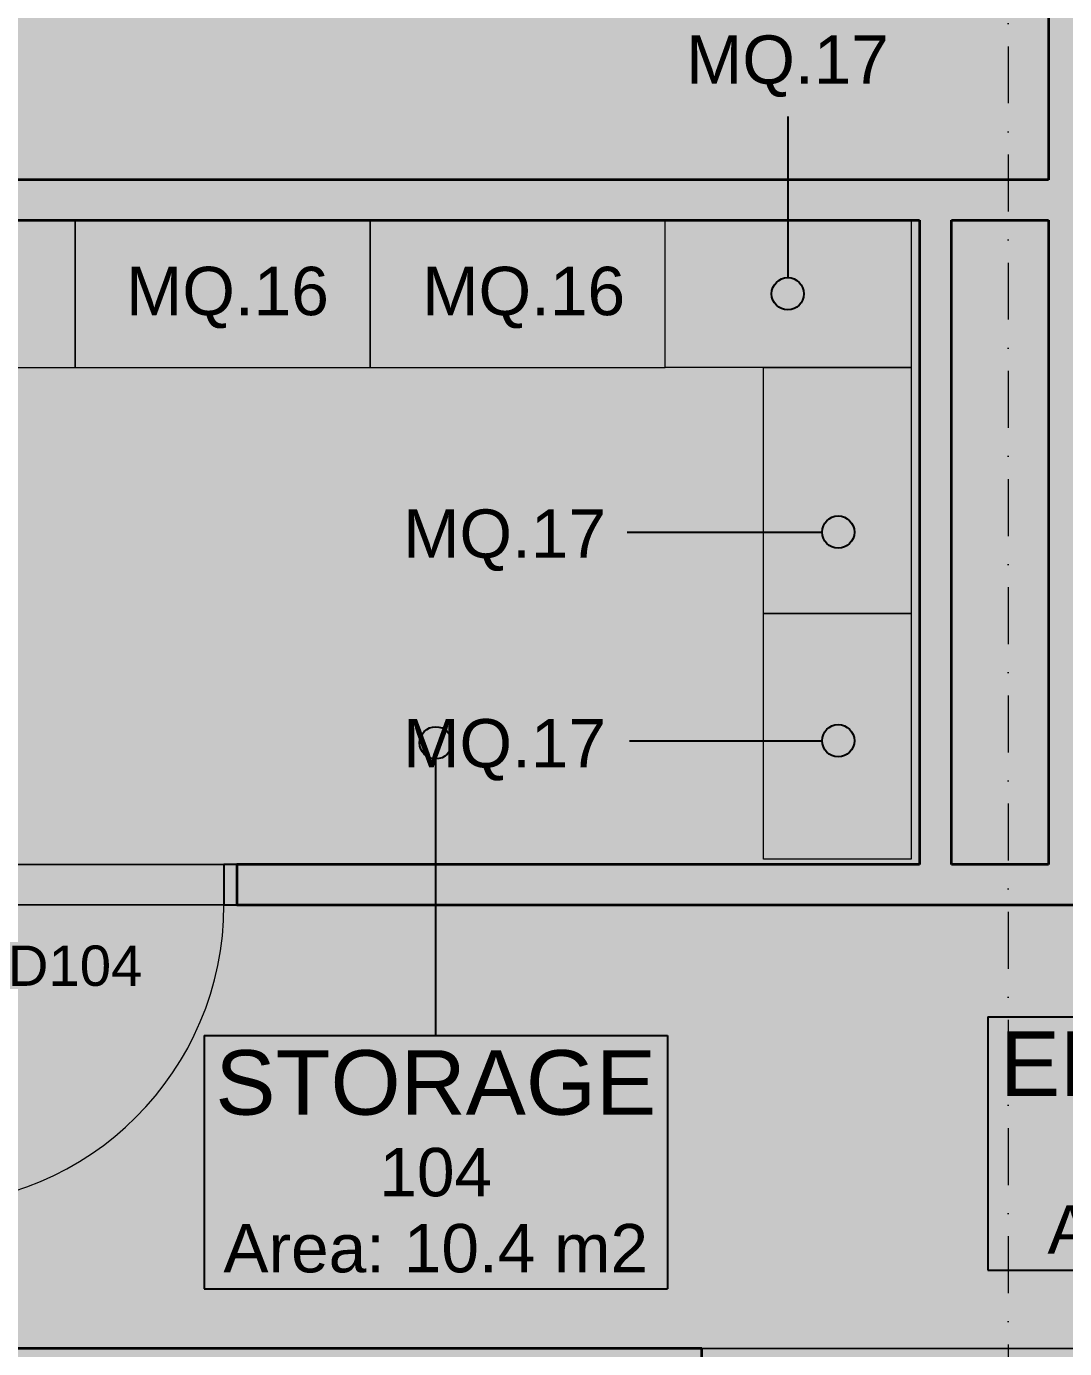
# Model space of a CAD drawing. Header units: millimetres. Extents: x -14278 to 103595, y -22378 to 34603.
# Drawn here: x 13157 to 16375, y 6700 to 10798 of the extents above; entities that cross this region are included whole.
import ezdxf
from ezdxf.enums import TextEntityAlignment as Align

# ---------------------------------------------------------------- set-up
doc = ezdxf.new("R2010")
doc.units = ezdxf.units.MM
doc.header["$MEASUREMENT"] = 0
doc.linetypes.add('Dot & Dashed', pattern=[335.138881, 176.388884, -88.194442, 0, -70.555556])
for name, color, linetype in [('A-Zz_20_10_90-T_TextFFEInternal', 7, 'Continuous'), ('NewA-Ee_25_10-M_WallsInternal', 7, 'Continuous'), ('NewA-Ee_30_40-M_Floors', 7, 'Continuous'), ('NewA-Ee_30_60-M_Pavements', 7, 'Continuous'), ('NewA-Ee_40_20-M_GeneralFFAndEInternalFixed', 7, 'Continuous'), ('NewA-SL-M_SpacesInternal', 7, 'Continuous'), ('NewA-Ss_30_25-M_CeilingAndSoffitSystems', 7, 'Continuous'), ('NewA-Zz_20_10_90-T_TextFFEInternal', 7, 'Continuous'), ('NewA-Zz_35_40_80-M_GridStructural', 7, 'Continuous'), ('NewA-Zz_50_10_70-P_BoundarySiteRed', 7, 'Continuous'), ('NewA-Zz_50_10_90-P_BoundarySpace', 7, 'Continuous'), ('NewA-Zz_50_90_00-M_GrossInternal', 7, 'Continuous')]:
    doc.layers.add(name, color=color, linetype=linetype)
doc.styles.add('GENERATED_STYLE_1', font='')
doc.styles.get('GENERATED_STYLE_1').set_extended_font_data('Arial')

# ---------------------------------------------------------------- blocks, each defined once
blk = doc.blocks.new('HALL_117_9_1', base_point=(18959.3, 7316.1))
at = {"layer": 'NewA-SL-M_SpacesInternal', "color": 253, "linetype": 'Continuous', "lineweight": 13}
for p, q in [((32225, 8075), (6032.4, 8075)), ((6032.8, 6700.3), (27899.7, 6700.3))]:
    blk.add_line(p, q, dxfattribs=at)
at = {"layer": 'NewA-SL-M_SpacesInternal', "color": 5, "lineweight": 70, "style": 'GENERATED_STYLE_1'}
for tag, height, p in [('ROOM_NAME', 200, (18959.3, 7623.9)), ('ROOM_NUMBER', 150, (18959.3, 7321.1)), ('adj_text', 150, (18959.3, 7085.4))]:
    blk.add_attdef(tag, text='', height=height, dxfattribs=at).set_placement(p, align=Align.TOP_CENTER)
blk = doc.blocks.new('ELEC_TEL_109_10_1', base_point=(16834.2, 7375.3))
at = {"layer": 'NewA-SL-M_SpacesInternal', "color": 253, "linetype": 'Continuous', "lineweight": 13}
for p, q in [((16424.6, 10698.4), (16424.6, 8200)), ((18024.8, 10698.4), (16424.6, 10698.4)), ((18024.8, 8200), (18024.8, 10698.4)), ((16424.6, 8200), (18024.8, 8200))]:
    blk.add_line(p, q, dxfattribs=at)
at = {"layer": 'NewA-SL-M_SpacesInternal', "linetype": 'Continuous'}
for p, q in [((16136.3, 7728.8), (16136.3, 7414.5)), ((16136.3, 7728.8), (17532.1, 7728.8)), ((17532.1, 7728.8), (17532.1, 7414.5)), ((16136.3, 7414.5), (16136.3, 7178.8)), ((17532.1, 7414.5), (17532.1, 7178.8)), ((16136.3, 7178.8), (16136.3, 6943.1)), ((17532.1, 7178.8), (17532.1, 6943.1)), ((16136.3, 6943.1), (17532.1, 6943.1))]:
    blk.add_line(p, q, dxfattribs=at)
at = {"layer": 'NewA-SL-M_SpacesInternal', "color": 5, "lineweight": 70, "style": 'GENERATED_STYLE_1'}
for tag, height, p in [('ROOM_NAME', 200, (16834.2, 7683.1)), ('ROOM_NUMBER', 150, (16834.2, 7380.3)), ('adj_text', 150, (16834.2, 7144.5))]:
    blk.add_attdef(tag, text='', height=height, dxfattribs=at).set_placement(p, align=Align.TOP_CENTER)
blk = doc.blocks.new('MECHANICAL ROOM_105_13_1', base_point=(10525.3, 17849.3))
at = {"layer": 'NewA-SL-M_SpacesInternal', "color": 253, "linetype": 'Continuous', "lineweight": 13}
for p, q in [((16324.6, 10322.9), (16324.6, 15099.7)), ((8492.7, 10322.9), (16324.6, 10322.9))]:
    blk.add_line(p, q, dxfattribs=at)
at = {"layer": 'NewA-SL-M_SpacesInternal', "color": 5, "lineweight": 70, "style": 'GENERATED_STYLE_1'}
for tag, height, p in [('ROOM_NAME', 200, (10525.3, 18157.1)), ('ROOM_NUMBER', 150, (10525.3, 17854.3)), ('adj_text', 150, (10525.3, 17618.6))]:
    blk.add_attdef(tag, text='', height=height, dxfattribs=at).set_placement(p, align=Align.TOP_CENTER)
blk = doc.blocks.new('STORAGE_104_14_1', base_point=(14425.7, 7317.2))
at = {"layer": 'NewA-SL-M_SpacesInternal', "color": 253, "linetype": 'Continuous', "lineweight": 13}
for p, q in [((15924.6, 10197.9), (10717.6, 10197.9)), ((10717.6, 10197.9), (10717.6, 8200)), ((15924.6, 8200), (15924.6, 10197.9)), ((10717.6, 8200), (15924.6, 8200))]:
    blk.add_line(p, q, dxfattribs=at)
at = {"layer": 'NewA-SL-M_SpacesInternal', "linetype": 'Continuous'}
for p, q in [((13707.6, 7670.7), (13707.6, 7356.4)), ((13707.6, 7670.7), (15143.8, 7670.7)), ((15143.8, 7670.7), (15143.8, 7356.4)), ((13707.6, 7356.4), (13707.6, 7120.7)), ((15143.8, 7356.4), (15143.8, 7120.7)), ((13707.6, 7120.7), (13707.6, 6885)), ((15143.8, 7120.7), (15143.8, 6885)), ((13707.6, 6885), (15143.8, 6885))]:
    blk.add_line(p, q, dxfattribs=at)
at = {"layer": 'NewA-SL-M_SpacesInternal', "color": 5, "lineweight": 70, "style": 'GENERATED_STYLE_1'}
for tag, height, p in [('ROOM_NAME', 200, (14425.7, 7625)), ('ROOM_NUMBER', 150, (14425.7, 7322.2)), ('adj_text', 150, (14425.7, 7086.4))]:
    blk.add_attdef(tag, text='', height=height, dxfattribs=at).set_placement(p, align=Align.TOP_CENTER)
blk = doc.blocks.new('Mesh_1_1', base_point=(14339.9, 34603))
at = {"layer": 'NewA-Ee_30_60-M_Pavements', "color": 254, "linetype": 'Continuous', "lineweight": 13, "flags": 128}
blk.add_lwpolyline([(14339.9, 34603, -0.414214), (42830.6, 6112.3, -0.414214), (14339.9, -22378.4, -0.414214), (-14150.7, 6112.3, -0.414214)], format="xyb", close=True, dxfattribs=at)
blk = doc.blocks.new('Slab_4_1', base_point=(11328, 15324.9))
at = {"layer": 'NewA-Ee_30_40-M_Floors', "linetype": 'Continuous', "lineweight": 13}
blk.add_hatch(color=254, dxfattribs=at).paths.add_polyline_path([(11328, 15324.9), (11328, 15099.7), (150.3, 15099.7), (150.3, 9350.5), (-124.9, 9350.5), (-124.9, 8300.5), (150.3, 8300.5), (150.3, 6700.3), (2050.3, 6700.3), (2050.3, 2150.3), (5499.7, 2150.3), (5499.7, 3091.8), (6214.3, 3091.8), (6214.3, 2766.8), (7714.3, 2766.8), (7714.3, 3091.8), (8455.6, 3091.8), (8500.3, 150.3), (16363.1, 150.3), (16363.1, -124.9), (17413.1, -124.9), (17413.1, 150.3), (27899.7, 150.3), (27899.7, 6700.3), (34699.7, 6700.3), (34699.7, 15099.7), (34639.4, 15099.7), (34639.4, 15324.9), (32809.4, 15324.9), (32809.4, 15099.7), (13158, 15099.7), (13158, 15324.9)])
blk = doc.blocks.new('Slab_8_1', base_point=(8492.7, 15099.7))
at = {"layer": 'NewA-Ss_30_25-M_CeilingAndSoffitSystems', "linetype": 'Continuous', "lineweight": 0}
blk.add_hatch(color=255, dxfattribs=at).paths.add_polyline_path([(8492.7, 15099.7), (8492.7, 10322.9), (16324.6, 10322.9), (16324.6, 15099.7)])
at = {"layer": 'NewA-Ss_30_25-M_CeilingAndSoffitSystems', "color": 6, "linetype": 'Continuous', "lineweight": 13, "flags": 128}
blk.add_lwpolyline([(8492.7, 15099.7), (16324.6, 15099.7), (16324.6, 10322.9), (8492.7, 10322.9)], close=True, dxfattribs=at)
blk = doc.blocks.new('Slab_11_1', base_point=(10717.6, 10195.7))
at = {"layer": 'NewA-Ss_30_25-M_CeilingAndSoffitSystems', "linetype": 'Continuous', "lineweight": 0}
blk.add_hatch(color=255, dxfattribs=at).paths.add_polyline_path([(10717.6, 10195.7), (10717.6, 8200), (15924.6, 8200), (15924.6, 10195.7)])
at = {"layer": 'NewA-Ss_30_25-M_CeilingAndSoffitSystems', "color": 6, "linetype": 'Continuous', "lineweight": 13, "flags": 128}
blk.add_lwpolyline([(10717.6, 10195.7), (15924.6, 10195.7), (15924.6, 8200), (10717.6, 8200)], close=True, dxfattribs=at)
blk = doc.blocks.new('Slab_18_1', base_point=(32225, 6700.3))
at = {"layer": 'NewA-Ss_30_25-M_CeilingAndSoffitSystems', "linetype": 'Continuous', "lineweight": 0}
blk.add_hatch(color=255, dxfattribs=at).paths.add_polyline_path([(32225, 6700.3), (32225, 8075), (6060, 8075), (6060, 6700.3)])
at = {"layer": 'NewA-Ss_30_25-M_CeilingAndSoffitSystems', "color": 6, "linetype": 'Continuous', "lineweight": 13, "flags": 128}
blk.add_lwpolyline([(32225, 6700.3), (6060, 6700.3), (6060, 8075), (32225, 8075)], close=True, dxfattribs=at)
blk = doc.blocks.new('Door 19_2')
at = {"layer": 'NewA-Ee_25_10-M_WallsInternal', "linetype": 'Continuous', "lineweight": 13}
for points in [[(465, 930), (420, 930), (420, 0), (465, 0)], [(-465, -125), (-465, 0), (-505, 0), (-505, -125)], [(505, -125), (505, 0), (465, 0), (465, -125)]]:
    blk.add_hatch(color=255, dxfattribs=at).paths.add_polyline_path(points)
at = {"layer": 'NewA-Ee_25_10-M_WallsInternal', "linetype": 'Continuous'}
for p, q in [((420, 0), (420, 930)), ((420, 930), (465, 930)), ((465, 930), (465, 0)), ((-465, 0), (-505, 0)), ((-505, 0), (-505, -125)), ((-465, -125), (-465, 0)), ((465, 0), (420, 0)), ((505, 0), (465, 0)), ((465, 0), (465, -125)), ((505, -125), (505, 0)), ((-505, -125), (-465, -125)), ((465, -125), (505, -125))]:
    blk.add_line(p, q, dxfattribs=at)
at = {"layer": 'NewA-Ee_25_10-M_WallsInternal', "color": 92, "linetype": 'Continuous', "lineweight": 35}
for p, q in [((-505, -125), (-505, 0)), ((505, -125), (505, 0))]:
    blk.add_line(p, q, dxfattribs=at)
at = {"layer": 'NewA-Ee_25_10-M_WallsInternal', "color": 6, "linetype": 'Continuous', "lineweight": 13}
blk.add_arc((465, 0), 930, 90, 180, dxfattribs=at)
blk = doc.blocks.new('D Marker 19')
at = {"layer": 'NewA-Ee_25_10-M_WallsInternal', "style": 'GENERATED_STYLE_1'}
blk.add_attdef('AC_WIDO_ID', text='', height=125, dxfattribs=at).set_placement((-262.1, 94.8), align=Align.BOTTOM_LEFT)
blk = doc.blocks.new('Wall_10_1', base_point=(5907.4, 8075))
at = {"layer": 'NewA-Ee_25_10-M_WallsInternal', "linetype": 'Continuous', "lineweight": 13}
blk.add_hatch(color=6, dxfattribs=at).paths.add_polyline_path([(16948.6, 8200), (13809.1, 8200), (13809.1, 8075), (16948.6, 8075)])
at = {"layer": 'NewA-Ee_25_10-M_WallsInternal', "color": 92, "linetype": 'Continuous', "lineweight": 35}
blk.add_line((13809.1, 8200), (13809.1, 8075), dxfattribs=at)
at = {"layer": 'NewA-Ee_25_10-M_WallsInternal', "color": 92, "linetype": 'Continuous', "lineweight": 35, "flags": 128}
for points in [[(15924.6, 8200), (13809.1, 8200)], [(16324.6, 8200), (16024.6, 8200)], [(13809.1, 8075), (16948.6, 8075)]]:
    blk.add_lwpolyline(points, dxfattribs=at)
at = {"layer": 'NewA-Ee_25_10-M_WallsInternal', "linetype": 'Continuous', "zscale": 1000, "rotation": 180}
blk.add_blockref('Door 19_2', (13304.1, 8075), dxfattribs=at)
at = {"layer": 'NewA-Ee_25_10-M_WallsInternal'}
ref = blk.add_blockref('D Marker 19', (13304.1, 8200), dxfattribs=at)
ref.add_attrib('AC_WIDO_ID', 'D104', dxfattribs={"color": 7, "height": 125, "rotation": 360, "style": 'GENERATED_STYLE_1'}).set_placement((13099.2, 7786.9), align=Align.BOTTOM_LEFT)
blk = doc.blocks.new('Wall_18_1', base_point=(5907.4, 10197.9))
at = {"layer": 'NewA-Ee_25_10-M_WallsInternal', "linetype": 'Continuous', "lineweight": 13}
blk.add_hatch(color=6, dxfattribs=at).paths.add_polyline_path([(6032.4, 10197.9), (16324.6, 10197.9), (16324.6, 10322.9), (5907.4, 10322.9)])
at = {"layer": 'NewA-Ee_25_10-M_WallsInternal', "color": 92, "linetype": 'Continuous', "lineweight": 35, "flags": 128}
for points in [[(16324.6, 10322.9), (8492.7, 10322.9)], [(10717.6, 10197.9), (15924.6, 10197.9)], [(16024.6, 10197.9), (16324.6, 10197.9)]]:
    blk.add_lwpolyline(points, dxfattribs=at)
blk = doc.blocks.new('Wall_23_1', base_point=(16324.6, 8075))
at = {"layer": 'NewA-Ee_25_10-M_WallsInternal', "linetype": 'Continuous', "lineweight": 13}
blk.add_hatch(color=6, dxfattribs=at).paths.add_polyline_path([(16424.6, 8200), (16424.6, 15099.7), (16324.6, 15099.7), (16324.6, 8200)])
at = {"layer": 'NewA-Ee_25_10-M_WallsInternal', "color": 92, "linetype": 'Continuous', "lineweight": 35, "flags": 128}
for points in [[(16324.6, 15099.7), (16324.6, 10322.9)], [(16324.6, 10197.9), (16324.6, 8200)]]:
    blk.add_lwpolyline(points, dxfattribs=at)
blk = doc.blocks.new('Wall_52_1', base_point=(6032.8, 6700.3))
at = {"layer": 'NewA-Ee_25_10-M_WallsInternal', "linetype": 'Continuous', "lineweight": 13}
blk.add_hatch(color=6, dxfattribs=at).paths.add_polyline_path([(6032.8, 6550.3), (15249.9, 6550.3), (15249.9, 6700.3), (6032.8, 6700.3)])
at = {"layer": 'NewA-Ee_25_10-M_WallsInternal', "color": 92, "linetype": 'Continuous', "lineweight": 35}
blk.add_line((15249.9, 6550.3), (15249.9, 6700.3), dxfattribs=at)
at = {"layer": 'NewA-Ee_25_10-M_WallsInternal', "color": 92, "linetype": 'Continuous', "lineweight": 35, "flags": 128}
blk.add_lwpolyline([(15249.9, 6700.3), (6032.8, 6700.3)], dxfattribs=at)
blk = doc.blocks.new('Wall_63_1', base_point=(16024.6, 8075))
at = {"layer": 'NewA-Ee_25_10-M_WallsInternal', "linetype": 'Continuous', "lineweight": 13}
blk.add_hatch(color=6, dxfattribs=at).paths.add_polyline_path([(16024.6, 8200), (16024.6, 10197.9), (15924.6, 10197.9), (15924.6, 8200)])
at = {"layer": 'NewA-Ee_25_10-M_WallsInternal', "color": 92, "linetype": 'Continuous', "lineweight": 35, "flags": 128}
for points in [[(15924.6, 10197.9), (15924.6, 8200)], [(16024.6, 8200), (16024.6, 10197.9)]]:
    blk.add_lwpolyline(points, dxfattribs=at)
blk = doc.blocks.new('Standard grid marker')
at = {"layer": 'NewA-Zz_35_40_80-M_GridStructural', "color": 6, "linetype": 'Dot & Dashed', "lineweight": 13}
blk.add_line((1000, 0), (18130.8, 0), dxfattribs=at)
at = {"layer": 'NewA-Zz_35_40_80-M_GridStructural', "style": 'GENERATED_STYLE_1'}
blk.add_attdef('AC_MarkerText_1', text='', height=250, rotation=90, dxfattribs=at).set_placement((-250, 14.3), align=Align.MIDDLE_CENTER)
blk = doc.blocks.new('Flexible Shelf 19')
at = {"layer": 'NewA-Ee_40_20-M_GeneralFFAndEInternalFixed', "color": 1, "linetype": 'Continuous', "lineweight": 18}
for p, q in [((762, 457.2), (0, 457.2)), ((0, 457.2), (0, 0)), ((762, 0), (762, 457.2)), ((0, 0), (762, 0))]:
    blk.add_line(p, q, dxfattribs=at)
blk = doc.blocks.new('Flexible Shelf 19_2')
at = {"layer": 'NewA-Ee_40_20-M_GeneralFFAndEInternalFixed', "color": 1, "linetype": 'Continuous', "lineweight": 18}
for p, q in [((914.4, 457.2), (0, 457.2)), ((0, 457.2), (0, 0)), ((914.4, 0), (914.4, 457.2)), ((0, 0), (914.4, 0))]:
    blk.add_line(p, q, dxfattribs=at)
blk = doc.blocks.new('Line_1_1', base_point=(14425.7, 7669.6))
at = {"layer": 'NewA-Zz_50_10_90-P_BoundarySpace', "linetype": 'Continuous'}
blk.add_hatch(color=256, dxfattribs=at).paths.add_polyline_path([(14475.7, 8577.5), (14471.9, 8596.7), (14461.1, 8612.9), (14444.9, 8623.7), (14425.7, 8627.5), (14406.6, 8623.7), (14390.4, 8612.9), (14379.5, 8596.7), (14375.7, 8577.5), (14379.5, 8558.4), (14390.4, 8542.2), (14406.6, 8531.3), (14425.7, 8527.5), (14444.9, 8531.3), (14461.1, 8542.2), (14471.9, 8558.4)])
blk.add_line((14425.7, 7669.6), (14425.7, 8527.5), dxfattribs=at)
blk.add_circle((14425.7, 8577.5), 50, dxfattribs=at)
blk = doc.blocks.new('Line_22_1', base_point=(15019.5, 9230.7))
at = {"layer": 'NewA-Zz_20_10_90-T_TextFFEInternal', "linetype": 'Continuous'}
blk.add_hatch(color=256, dxfattribs=at).paths.add_polyline_path([(15723.2, 9230.7), (15719.4, 9249.8), (15708.5, 9266.1), (15692.3, 9276.9), (15673.2, 9280.7), (15654, 9276.9), (15637.8, 9266.1), (15627, 9249.8), (15623.2, 9230.7), (15627, 9211.6), (15637.8, 9195.3), (15654, 9184.5), (15673.2, 9180.7), (15692.3, 9184.5), (15708.5, 9195.3), (15719.4, 9211.6)])
blk.add_line((15019.5, 9230.7), (15623.2, 9230.7), dxfattribs=at)
blk.add_circle((15673.2, 9230.7), 50, dxfattribs=at)
blk = doc.blocks.new('Line_23_1', base_point=(15026.6, 8584.1))
at = {"layer": 'NewA-Zz_20_10_90-T_TextFFEInternal', "linetype": 'Continuous'}
blk.add_hatch(color=256, dxfattribs=at).paths.add_polyline_path([(15723.2, 8584.1), (15719.4, 8603.2), (15708.5, 8619.5), (15692.3, 8630.3), (15673.2, 8634.1), (15654, 8630.3), (15637.8, 8619.5), (15627, 8603.2), (15623.2, 8584.1), (15627, 8565), (15637.8, 8548.8), (15654, 8537.9), (15673.2, 8534.1), (15692.3, 8537.9), (15708.5, 8548.8), (15719.4, 8565)])
blk.add_line((15026.6, 8584.1), (15623.2, 8584.1), dxfattribs=at)
blk.add_circle((15673.2, 8584.1), 50, dxfattribs=at)
blk = doc.blocks.new('Line_24_1', base_point=(15516.8, 10518.5))
at = {"layer": 'NewA-Zz_20_10_90-T_TextFFEInternal', "linetype": 'Continuous'}
blk.add_hatch(color=256, dxfattribs=at).paths.add_polyline_path([(15566.8, 9969.3), (15563, 9988.4), (15552.2, 10004.7), (15536, 10015.5), (15516.8, 10019.3), (15497.7, 10015.5), (15481.5, 10004.7), (15470.7, 9988.4), (15466.8, 9969.3), (15470.7, 9950.2), (15481.5, 9933.9), (15497.7, 9923.1), (15516.8, 9919.3), (15536, 9923.1), (15552.2, 9933.9), (15563, 9950.2)])
blk.add_line((15516.8, 10518.5), (15516.8, 10019.3), dxfattribs=at)
blk.add_circle((15516.8, 9969.3), 50, dxfattribs=at)
blk = doc.blocks.new('Label_23_1', base_point=(13355.1, 10137.2))
at = {"layer": 'A-Zz_20_10_90-T_TextFFEInternal', "insert": (13780.1, 10052.9), "char_height": 150, "attachment_point": 2, "style": 'GENERATED_STYLE_1'}
blk.add_mtext('\\fArial|b0|i0|c0|p34;MQ.16\\fArial|b0|i0|c0|p34;\\fArial|b0|i0|c0|p34;\\fArial|b0|i0|c0|p34;\\fArial|b0|i0|c0|p34;\\fArial|b0|i0|c0|p34;\\fArial|b0|i0|c0|p34;\\fArial|b0|i0|c0|p34;\\fArial|b0|i0|c0|p34;\\fArial|b0|i0|c0|p34;\\fArial|b0|i0|c0|p34;\\fArial|b0|i0|c0|p34;\\fArial|b0|i0|c0|p34;\\fArial|b0|i0|c0|p34;\\fArial|b0|i0|c0|p34;\\fArial|b0|i0|c0|p34;\\fArial|b0|i0|c0|p34;\\fArial|b0|i0|c0|p34;\\fArial|b0|i0|c0|p34;\\fArial|b0|i0|c0|p34;\\fArial|b0|i0|c0|p34;\\fArial|b0|i0|c0|p34;\\fArial|b0|i0|c0|p34;\\fArial|b0|i0|c0|p34;\\fArial|b0|i0|c0|p34;\\fArial|b0|i0|c0|p34;\\fArial|b0|i0|c0|p34;\\fArial|b0|i0|c0|p34;\\fArial|b0|i0|c0|p34;\\fArial|b0|i0|c0|p34;}', dxfattribs=at)
blk = doc.blocks.new('Label_24_1', base_point=(14273.2, 10137.2))
at = {"layer": 'A-Zz_20_10_90-T_TextFFEInternal', "insert": (14698.2, 10052.9), "char_height": 150, "attachment_point": 2, "style": 'GENERATED_STYLE_1'}
blk.add_mtext('\\fArial|b0|i0|c0|p34;MQ.16\\fArial|b0|i0|c0|p34;\\fArial|b0|i0|c0|p34;\\fArial|b0|i0|c0|p34;\\fArial|b0|i0|c0|p34;\\fArial|b0|i0|c0|p34;\\fArial|b0|i0|c0|p34;\\fArial|b0|i0|c0|p34;\\fArial|b0|i0|c0|p34;\\fArial|b0|i0|c0|p34;\\fArial|b0|i0|c0|p34;\\fArial|b0|i0|c0|p34;\\fArial|b0|i0|c0|p34;\\fArial|b0|i0|c0|p34;\\fArial|b0|i0|c0|p34;\\fArial|b0|i0|c0|p34;\\fArial|b0|i0|c0|p34;\\fArial|b0|i0|c0|p34;\\fArial|b0|i0|c0|p34;\\fArial|b0|i0|c0|p34;\\fArial|b0|i0|c0|p34;\\fArial|b0|i0|c0|p34;\\fArial|b0|i0|c0|p34;\\fArial|b0|i0|c0|p34;\\fArial|b0|i0|c0|p34;\\fArial|b0|i0|c0|p34;\\fArial|b0|i0|c0|p34;\\fArial|b0|i0|c0|p34;\\fArial|b0|i0|c0|p34;\\fArial|b0|i0|c0|p34;}', dxfattribs=at)
blk = doc.blocks.new('Label_25_1', base_point=(15090.8, 10854.2))
at = {"layer": 'A-Zz_20_10_90-T_TextFFEInternal', "insert": (15515.8, 10770), "char_height": 150, "attachment_point": 2, "style": 'GENERATED_STYLE_1'}
blk.add_mtext('\\fArial|b0|i0|c0|p34;MQ.17\\fArial|b0|i0|c0|p34;\\fArial|b0|i0|c0|p34;\\fArial|b0|i0|c0|p34;\\fArial|b0|i0|c0|p34;\\fArial|b0|i0|c0|p34;\\fArial|b0|i0|c0|p34;\\fArial|b0|i0|c0|p34;\\fArial|b0|i0|c0|p34;\\fArial|b0|i0|c0|p34;\\fArial|b0|i0|c0|p34;\\fArial|b0|i0|c0|p34;\\fArial|b0|i0|c0|p34;\\fArial|b0|i0|c0|p34;\\fArial|b0|i0|c0|p34;\\fArial|b0|i0|c0|p34;\\fArial|b0|i0|c0|p34;\\fArial|b0|i0|c0|p34;\\fArial|b0|i0|c0|p34;\\fArial|b0|i0|c0|p34;\\fArial|b0|i0|c0|p34;\\fArial|b0|i0|c0|p34;\\fArial|b0|i0|c0|p34;\\fArial|b0|i0|c0|p34;\\fArial|b0|i0|c0|p34;\\fArial|b0|i0|c0|p34;\\fArial|b0|i0|c0|p34;\\fArial|b0|i0|c0|p34;\\fArial|b0|i0|c0|p34;\\fArial|b0|i0|c0|p34;}', dxfattribs=at)
blk = doc.blocks.new('Label_26_1', base_point=(14214.1, 9385.2))
at = {"layer": 'A-Zz_20_10_90-T_TextFFEInternal', "insert": (14639.1, 9300.9), "char_height": 150, "attachment_point": 2, "style": 'GENERATED_STYLE_1'}
blk.add_mtext('\\fArial|b0|i0|c0|p34;MQ.17\\fArial|b0|i0|c0|p34;\\fArial|b0|i0|c0|p34;\\fArial|b0|i0|c0|p34;\\fArial|b0|i0|c0|p34;\\fArial|b0|i0|c0|p34;\\fArial|b0|i0|c0|p34;\\fArial|b0|i0|c0|p34;\\fArial|b0|i0|c0|p34;\\fArial|b0|i0|c0|p34;\\fArial|b0|i0|c0|p34;\\fArial|b0|i0|c0|p34;\\fArial|b0|i0|c0|p34;\\fArial|b0|i0|c0|p34;\\fArial|b0|i0|c0|p34;\\fArial|b0|i0|c0|p34;\\fArial|b0|i0|c0|p34;\\fArial|b0|i0|c0|p34;\\fArial|b0|i0|c0|p34;\\fArial|b0|i0|c0|p34;\\fArial|b0|i0|c0|p34;\\fArial|b0|i0|c0|p34;\\fArial|b0|i0|c0|p34;\\fArial|b0|i0|c0|p34;\\fArial|b0|i0|c0|p34;\\fArial|b0|i0|c0|p34;\\fArial|b0|i0|c0|p34;\\fArial|b0|i0|c0|p34;\\fArial|b0|i0|c0|p34;\\fArial|b0|i0|c0|p34;}', dxfattribs=at)
blk = doc.blocks.new('Label_27_1', base_point=(14214.1, 8735.5))
at = {"layer": 'A-Zz_20_10_90-T_TextFFEInternal', "insert": (14639.1, 8651.2), "char_height": 150, "attachment_point": 2, "style": 'GENERATED_STYLE_1'}
blk.add_mtext('\\fArial|b0|i0|c0|p34;MQ.17\\fArial|b0|i0|c0|p34;\\fArial|b0|i0|c0|p34;\\fArial|b0|i0|c0|p34;\\fArial|b0|i0|c0|p34;\\fArial|b0|i0|c0|p34;\\fArial|b0|i0|c0|p34;\\fArial|b0|i0|c0|p34;\\fArial|b0|i0|c0|p34;\\fArial|b0|i0|c0|p34;\\fArial|b0|i0|c0|p34;\\fArial|b0|i0|c0|p34;\\fArial|b0|i0|c0|p34;\\fArial|b0|i0|c0|p34;\\fArial|b0|i0|c0|p34;\\fArial|b0|i0|c0|p34;\\fArial|b0|i0|c0|p34;\\fArial|b0|i0|c0|p34;\\fArial|b0|i0|c0|p34;\\fArial|b0|i0|c0|p34;\\fArial|b0|i0|c0|p34;\\fArial|b0|i0|c0|p34;\\fArial|b0|i0|c0|p34;\\fArial|b0|i0|c0|p34;\\fArial|b0|i0|c0|p34;\\fArial|b0|i0|c0|p34;\\fArial|b0|i0|c0|p34;\\fArial|b0|i0|c0|p34;\\fArial|b0|i0|c0|p34;\\fArial|b0|i0|c0|p34;}', dxfattribs=at)

msp = doc.modelspace()

# ---------------------------------------------------------------- hatches: boundary and pattern name
at = {"layer": 'NewA-Zz_50_90_00-M_GrossInternal', "linetype": 'Continuous', "lineweight": 140}
msp.add_hatch(color=1, dxfattribs=at).paths.add_polyline_path([(150.3, 15099.7), (34699.7, 15099.7), (34699.7, 6700.3), (27899.7, 6700.3), (27899.7, 150.3), (8500.3, 150.3), (8500.3, 3091.8), (5499.7, 3091.8), (5499.7, 2150.3), (2050.3, 2150.3), (2050.3, 6700.3), (150.3, 6700.3)])

# ---------------------------------------------------------------- linework, layer by layer
at = {"layer": 'NewA-Zz_50_10_70-P_BoundarySiteRed', "color": 1, "linetype": 'Continuous', "lineweight": 140}
msp.add_circle((14339.9, 6112.3), 28490.7, dxfattribs=at)

# ---------------------------------------------------------------- block references
at = {"layer": 'A-Zz_20_10_90-T_TextFFEInternal', "color": 6, "linetype": 'Continuous', "lineweight": 13}
for name, p in [('Label_25_1', (15090.8, 10854.2)), ('Label_23_1', (13355.1, 10137.2)), ('Label_24_1', (14273.2, 10137.2)), ('Label_26_1', (14214.1, 9385.2)), ('Label_27_1', (14214.1, 8735.5))]:
    msp.add_blockref(name, p, dxfattribs=at)
at = {"layer": 'NewA-Ee_25_10-M_WallsInternal', "color": 92, "lineweight": 35}
for name, p in [('Wall_23_1', (16324.6, 8075)), ('Wall_18_1', (5907.4, 10197.9)), ('Wall_63_1', (16024.6, 8075)), ('Wall_10_1', (5907.4, 8075)), ('Wall_52_1', (6032.8, 6700.3))]:
    msp.add_blockref(name, p, dxfattribs=at)
at = {"layer": 'NewA-Ee_30_40-M_Floors', "color": 6, "linetype": 'Continuous', "lineweight": 13}
msp.add_blockref('Slab_4_1', (11328, 15324.9), dxfattribs=at)
at = {"layer": 'NewA-Ee_30_60-M_Pavements', "color": 254, "lineweight": 13}
msp.add_blockref('Mesh_1_1', (14339.9, 34603), dxfattribs=at)
at = {"layer": 'NewA-Ee_40_20-M_GeneralFFAndEInternalFixed', "color": 6, "linetype": 'Continuous', "lineweight": 13, "zscale": 1000}
for p in [(12394, 9740.7), (13308.4, 9740.7), (14222.8, 9740.7)]:
    msp.add_blockref('Flexible Shelf 19_2', p, dxfattribs=at)
at = {"layer": 'NewA-Ee_40_20-M_GeneralFFAndEInternalFixed', "color": 6, "linetype": 'Continuous', "lineweight": 13, "xscale": -1, "zscale": 1000}
msp.add_blockref('Flexible Shelf 19', (15899.2, 9740.7), dxfattribs=at)
at = {"layer": 'NewA-Ee_40_20-M_GeneralFFAndEInternalFixed', "color": 6, "linetype": 'Continuous', "lineweight": 13, "xscale": -1, "zscale": 1000, "rotation": 270}
for p in [(15442, 8978.7), (15442, 8216.7)]:
    msp.add_blockref('Flexible Shelf 19', p, dxfattribs=at)
at = {"layer": 'NewA-SL-M_SpacesInternal', "linetype": 'Continuous'}
for name, p in [('MECHANICAL ROOM_105_13_1', (10525.3, 17849.3)), ('HALL_117_9_1', (18959.3, 7316.1))]:
    msp.add_blockref(name, p, dxfattribs=at)
for name, p, values in [('ELEC_TEL_109_10_1', (16834.2, 7375.3), {'ROOM_NAME': 'ELEC/TEL', 'ROOM_NUMBER': '109', 'adj_text': 'Area: 4 m2'}), ('STORAGE_104_14_1', (14425.7, 7317.2), {'ROOM_NAME': 'STORAGE', 'ROOM_NUMBER': '104', 'adj_text': 'Area: 10.4 m2'})]:
    msp.add_blockref(name, p, dxfattribs=at).add_auto_attribs(values)
at = {"layer": 'NewA-Ss_30_25-M_CeilingAndSoffitSystems', "color": 6, "linetype": 'Continuous', "lineweight": 13}
for name, p in [('Slab_8_1', (8492.7, 15099.7)), ('Slab_11_1', (10717.6, 10195.7)), ('Slab_18_1', (32225, 6700.3))]:
    msp.add_blockref(name, p, dxfattribs=at)
at = {"layer": 'NewA-Zz_20_10_90-T_TextFFEInternal', "linetype": 'Continuous'}
for name, p in [('Line_24_1', (15516.8, 10518.5)), ('Line_22_1', (15019.5, 9230.7)), ('Line_23_1', (15026.6, 8584.1))]:
    msp.add_blockref(name, p, dxfattribs=at)
at = {"layer": 'NewA-Zz_35_40_80-M_GridStructural', "color": 1, "linetype": 'Continuous', "lineweight": 18, "zscale": 1000, "rotation": 270}
msp.add_blockref('Standard grid marker', (16200, 17770.2), dxfattribs=at)
at = {"layer": 'NewA-Zz_50_10_90-P_BoundarySpace', "linetype": 'Continuous'}
msp.add_blockref('Line_1_1', (14425.7, 7669.6), dxfattribs=at)

doc.saveas('drawing.dxf')
